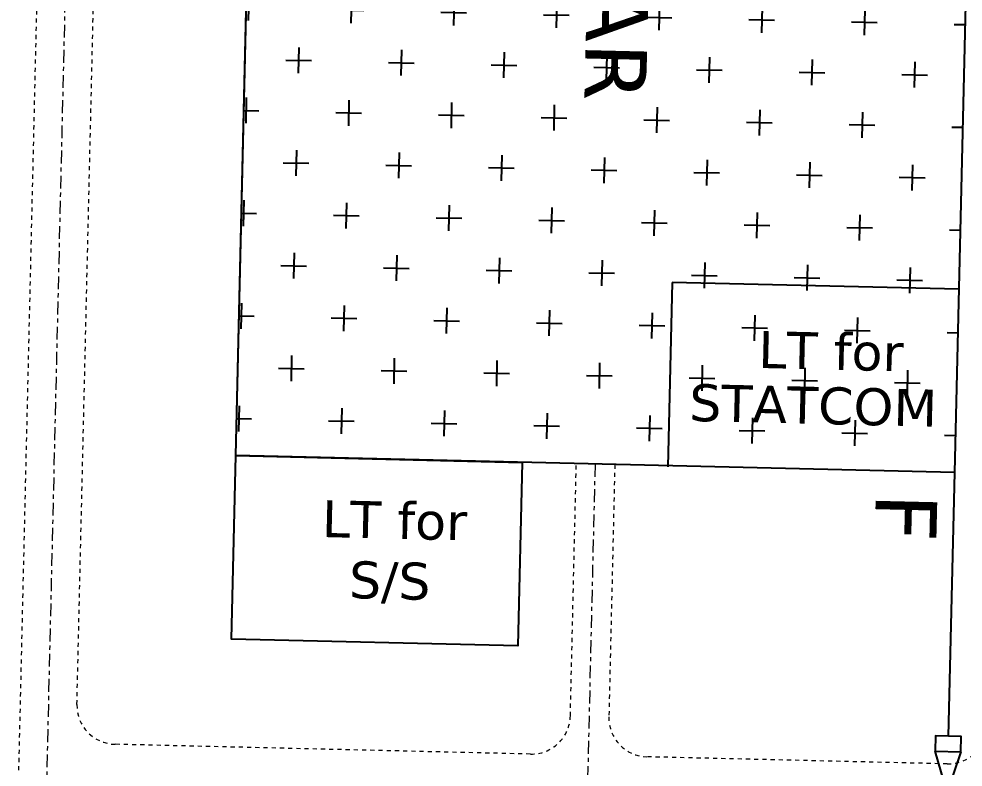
# Model space of a CAD drawing. Header units: metres. Extents: x 201400 to 215600, y 173235 to 1738400.
# Drawn here: x 213042.4 to 213065.38, y 1729862.22 to 1729880.43 of the extents above; entities that cross this region are included whole.
import ezdxf

# ---------------------------------------------------------------- set-up
doc = ezdxf.new("R2010")
doc.units = ezdxf.units.M
doc.linetypes.add('CENTER', pattern=[2, 1.25, -0.25, 0.25, -0.25])
doc.linetypes.add('HIDDEN', pattern=[0.375, 0.25, -0.125])
doc.layers.add('E-LAY-CNTRL', color=1, linetype='CENTER', lineweight=0)
doc.layers.add('E-LAY-EXIST', color=8, linetype='HIDDEN', lineweight=0)
for name, color, linetype in [('E-LAY-DIM', 7, 'Continuous'), ('E-LAY-FENC', 7, 'FENCELINE1'), ('TXT', 222, 'Continuous')]:
    doc.layers.add(name, color=color, linetype=linetype)
doc.styles.get("Standard").update_dxf_attribs({"font": 'arial.ttf', "height": 50})
doc.styles.add('STYLE1', font='verdana.ttf')
doc.linetypes.add('FENCELINE1', pattern='A,0.25,-0.1,[133,ltypeshp.shx,S=0.1,R=0,X=-0.1,Y=0],-0.1,1', length=1.45)
doc.linetypes.add('PALLAV1', pattern='A,0.5,["X",Standard,S=0.1,R=0,X=-0.1,Y=-0.05],0.1', length=0.6)

# ---------------------------------------------------------------- blocks, each defined once
blk = doc.blocks.new('400kv')
at = {"layer": 'E-LAY-DIM', "lineweight": -2}
h = blk.add_hatch(dxfattribs=at)
h.set_pattern_fill('CROSS', color=2, scale=20, angle=-102.746015592309)
h.set_pattern_definition([(257.253984407691, (-580.2543092871783, 776.0914464846719), (3.773640287511391, -5.97993636926606), [2.5, -7.5]), (347.253984407691, (-581.7492933794856, 775.1480364128947), (5.97993636926606, 3.77364028751139), [2.5, -7.5])])
h.paths.add_polyline_path([(146.7745371108176, 243.1681393235922), (78.49950051342603, 258.6122118958738), (104.5042446779553, 373.5737838018686), (219.9823307064362, 365.2403544764966), (207.9400004147319, 312.0037138469052), (164.4495784264291, 321.305825289106)])
at = {"layer": 'E-LAY-CNTRL'}
blk.add_line((112.6370188121218, 250.8901756096166, -0.3105834067972145), (105.7720445101149, 220.5415503026452, -0.3105834067972145), dxfattribs=at)
at = {"layer": 'E-LAY-CNTRL', "elevation": -0.3105834067972145}
for points in [[(32.89372071751859, 136.917143013794), (98.65308238709213, 427.6256205604877)], [(32.89372071751859, 136.917143013794), (86.71671361092012, 374.8574137797114)]]:
    blk.add_lwpolyline(points, dxfattribs=at)
at = {"layer": 'E-LAY-DIM', "linetype": 'FENCELINE1', "lineweight": -2}
blk.add_line((78.49950051342603, 258.6122118958738, -0.3105834067972145), (104.5042446779553, 373.5737838018686, -0.3105834067972145), dxfattribs=at)
at = {"layer": 'E-LAY-DIM'}
for p, q in [((142.0130238919519, 216.4070973473135, -0.3105834067972145), (137.8403982578311, 209.2241726799402, -0.3105834067972145)), ((140.264197699842, 208.6759000408929, -0.3105834067972145), (139.589224449941, 216.9553699861281, -0.3105834067972145))]:
    blk.add_line(p, q, dxfattribs=at)
at = {"layer": 'E-LAY-DIM', "elevation": -0.3105834067972145}
blk.add_lwpolyline([(142.0130238919519, 216.4070973473135), (142.3436812119326, 217.868864670163), (139.9198817698052, 218.4171373092104), (139.589224449941, 216.9553699861281)], close=True, dxfattribs=at)
at = {"layer": 'E-LAY-EXIST', "color": 4}
for p, q in [((51.75438485248014, 232.7605500647333, -1.084502587241891), (96.27134480047654, 429.5607823496129, -0.05076038547623729)), ((58.56397594732698, 237.9356799297966, -0.2377495189896407), (101.0348199736546, 425.6904587714057, -0.2377495189896839)), ((105.4395989348413, 227.3322359865997, -0.2905330628372562), (110.8594493033597, 251.2922685833182, -0.2529342584797956)), ((114.5173397205072, 250.4648398791905, -0.1820418645645168), (109.0868474781746, 226.457764624618, -0.1820425706202796)), ((100.8948459966341, 224.4642696615774, -0.3105834067972145), (61.43194256583229, 233.3909282891545, -0.3105834067972145)), ((140.4834957913263, 215.5091667287052, -0.3105834067972145), (111.9651557517936, 221.9601235522423, -0.3105834067972144))]:
    blk.add_line(p, q, dxfattribs=at)
for centre, start, end in [((62.27033507684246, 237.0972874187864, -0.2377495189896407), 167.2539837052772, 257.2539829662346), ((101.7332398053259, 228.1706284976099, -0.3105834067972144), 257.2539829662346, 347.2539837052772), ((112.8035493107745, 225.6664824448526, -0.3105834067972144), 167.2539837052772, 257.2539829662346), ((141.3218883024529, 219.2155258583371, -0.3105834067972144), 257.2539829662346, 347.2539837052772)]:
    blk.add_arc(centre, 3.8, start, end, dxfattribs=at)
at = {"layer": 'E-LAY-FENC', "color": 4, "linetype": 'PALLAV1', "ltscale": 0.5}
for p, q in [((123.4989157152595, 266.7426464240998, -0.3041373962389485), (119.5343865624163, 249.2162866033614, -0.3041373962389485)), ((150.7146035301266, 260.5863544810563, -0.3041373962389485), (123.4989157152595, 266.7426464240998, -0.3041373962389485)), ((146.7745371108176, 243.1681393235922, -0.3105834067972145), (78.49950051342603, 258.6122118958738, -0.3105834067972145)), ((146.7745371108176, 243.1681393235922, -0.3041373962389485), (141.1146332247881, 218.1468799926806, -0.3041373962389485))]:
    blk.add_line(p, q, dxfattribs=at)
at = {"layer": 'E-LAY-FENC', "linetype": 'PALLAV1', "ltscale": 0.5}
blk.add_line((101.7751219089841, 235.0377047951333, -0.3105834067972145), (74.55943409411702, 241.1939967384096, -0.3105834067972145), dxfattribs=at)
at = {"layer": 'E-LAY-FENC', "color": 4, "linetype": 'Continuous', "ltscale": 5, "elevation": -0.3105834067972145}
blk.add_lwpolyline([(146.7745371108176, 243.1681393235922), (78.49950051342603, 258.6122118958738), (104.5042446779553, 373.5737838018686), (219.9823307064362, 365.2403544764966), (207.9400004147319, 312.0037138469052), (164.4495784264291, 321.305825289106), (146.7745371108176, 243.1681393235922)], dxfattribs=at)
at = {"layer": 'E-LAY-FENC', "color": 4, "linetype": 'PALLAV1', "ltscale": 0.5, "elevation": -0.3105834067972145}
blk.add_lwpolyline([(105.7151883282932, 252.4559199528303), (101.7751219089841, 235.0377047951333), (74.55943409411702, 241.1939967384096), (78.49950051342603, 258.6122118958738)], close=True, dxfattribs=at)
at = {"layer": 'TXT', "linetype": 'Continuous', "style": 'STYLE1'}
for s, height, rotation, p in [('+/- 100MVAR', 6, 257.2539797133209, (130.7510801745811, 339.4725870504044, -0.3052691776413182)), ('LT for', 3.6, 347.2539837020024, (130.0414627827704, 256.9325665230863, -1.177567105678149)), ('STATCOM', 3.6, 347.2539837020024, (122.4290869372198, 253.2094161109999, -1.177567105678149)), ('LT for', 3.6, 347.2539837020024, (85.13110353483353, 249.1958298671525, -1.184013116236415)), ('S/S', 3.6, 347.2539837020024, (86.54635949269868, 242.8527318511624, -1.184013116236415)), ('F', 6, 257.2539797133209, (138.8951488842722, 242.7759729214013, -0.3105834067972145))]:
    blk.add_text(s, height=height, rotation=rotation, dxfattribs=at).set_placement(p)

msp = doc.modelspace()

# ---------------------------------------------------------------- block references
at = {"xscale": 0.2499999999999999, "yscale": 0.2499999999999999, "zscale": 0.2499999999999999, "rotation": 11.39700464984234}
msp.add_blockref('400kv', (213041.2103233199, 1729802.545464634, 0.07764585169930362), dxfattribs=at)

doc.saveas('drawing.dxf')
